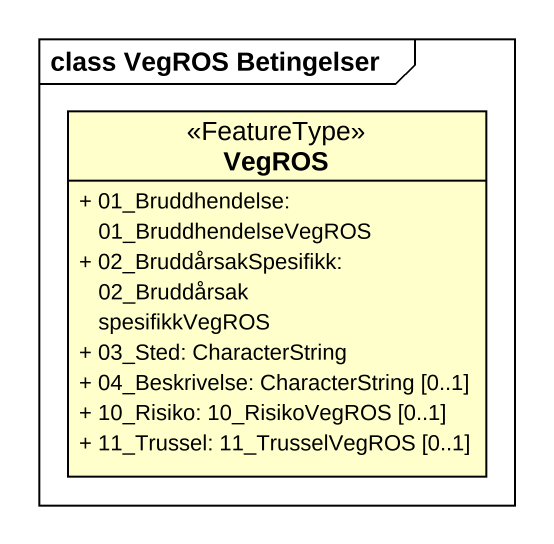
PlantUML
@startuml
mainframe class VegROS Betingelser
hide circle
hide empty members
skinparam classAttributeIconSize 0
class VegROS <<FeatureType>> {
  + 01_Bruddhendelse: 01_BruddhendelseVegROS
  + 02_BruddårsakSpesifikk: 02_Bruddårsak spesifikkVegROS
  + 03_Sted: CharacterString
  + 04_Beskrivelse: CharacterString [0..1]
  + 10_Risiko: 10_RisikoVegROS [0..1]
  + 11_Trussel: 11_TrusselVegROS [0..1]
}
@enduml
